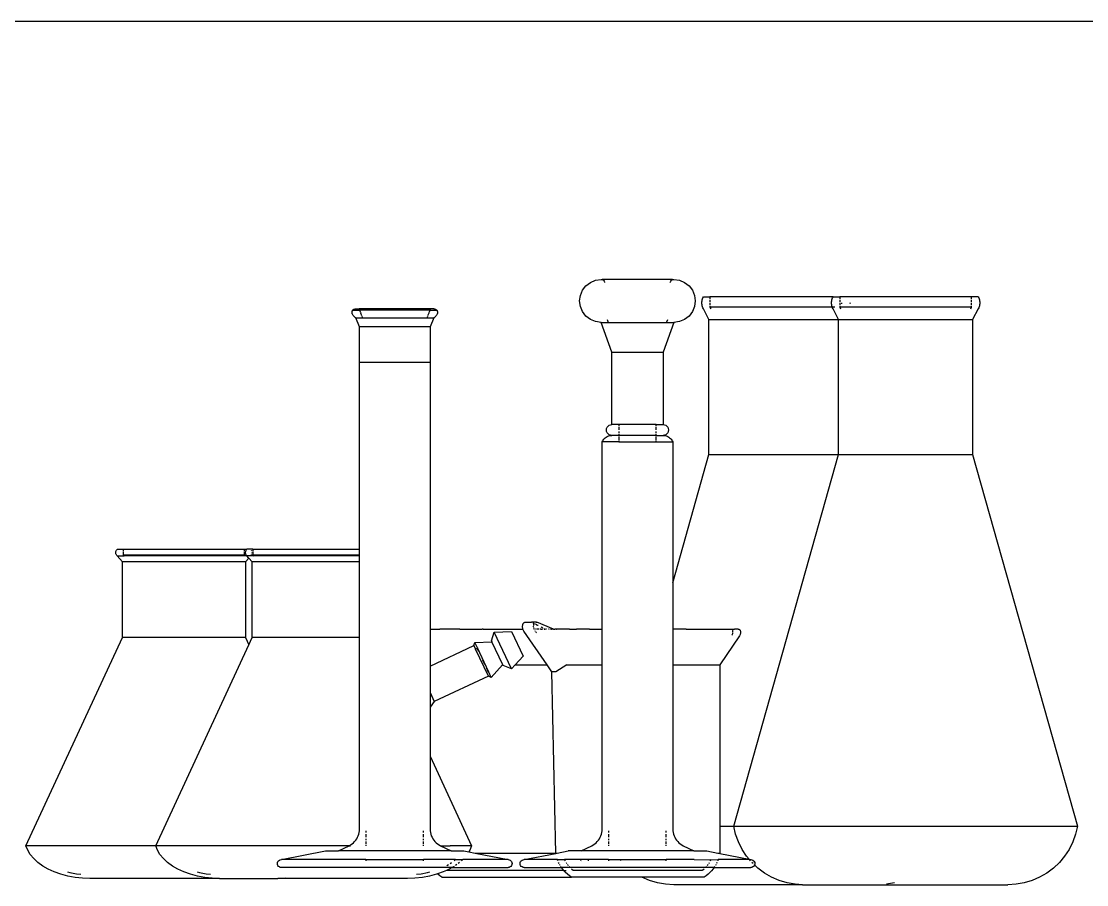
# Model space of a CAD drawing. Header units: metres. Extents: x 2.3 to 15.1, y 3 to 5.1.
# Drawn here: x 8.5012 to 8.8119, y 4.3364 to 4.5881 of the extents above; entities that cross this region are included whole.
import ezdxf

# ---------------------------------------------------------------- set-up
doc = ezdxf.new("R2010")
doc.units = ezdxf.units.M
doc.layers.add('Edges', color=7, linetype='Continuous')

# ---------------------------------------------------------------- blocks, each defined once
blk = doc.blocks.new('Chemistry Lab table fr')
at = {"layer": 'Edges'}
for p, q in [((-2.05472, 0.31983), (-1.44267, 0.31983)), ((-1.65302, 0.24143), (-1.65203, 0.24272)), ((-1.65203, 0.24272), (-1.65074, 0.24372)), ((-1.65074, 0.24372), (-1.64923, 0.24434)), ((-1.64923, 0.24434), (-1.64761, 0.24455)), ((-1.64761, 0.24455), (-1.64735, 0.24454)), ((-1.64735, 0.24454), (-1.64725, 0.24455)), ((-1.64735, 0.24454), (-1.64711, 0.24445)), ((-1.62674, 0.24455), (-1.64725, 0.24455)), ((-1.64711, 0.24445), (-1.64689, 0.24431)), ((-1.64689, 0.24431), (-1.64672, 0.24411)), ((-1.64672, 0.24411), (-1.64661, 0.24388)), ((-1.64661, 0.24388), (-1.64657, 0.24372)), ((-1.62742, 0.24372), (-1.62738, 0.24388)), ((-1.62738, 0.24388), (-1.62727, 0.24411)), ((-1.62727, 0.24411), (-1.6271, 0.24431)), ((-1.6271, 0.24431), (-1.62688, 0.24445)), ((-1.62688, 0.24445), (-1.62664, 0.24454)), ((-1.62674, 0.24455), (-1.62664, 0.24454)), ((-1.62664, 0.24454), (-1.62638, 0.24455)), ((-1.62638, 0.24455), (-1.62476, 0.24434)), ((-1.62476, 0.24434), (-1.62325, 0.24372)), ((-1.62325, 0.24372), (-1.62196, 0.24272)), ((-1.62196, 0.24272), (-1.62097, 0.24143)), ((-1.65386, 0.23831), (-1.65365, 0.23992)), ((-1.65365, 0.23992), (-1.65302, 0.24143)), ((-1.62097, 0.24143), (-1.62034, 0.23992)), ((-1.62034, 0.23992), (-1.62013, 0.23831)), ((-1.61802, 0.23896), (-1.61791, 0.23924)), ((-1.61791, 0.23924), (-1.61778, 0.23952)), ((-1.61778, 0.23952), (-1.61585, 0.23952)), ((-1.61585, 0.23952), (-1.61585, 0.23896)), ((-1.57995, 0.23952), (-1.61585, 0.23952)), ((-1.5802, 0.23896), (-1.58009, 0.23924)), ((-1.58009, 0.23924), (-1.57995, 0.23952)), ((-1.57995, 0.23952), (-1.57803, 0.23952)), ((-1.57803, 0.23952), (-1.57803, 0.23896)), ((-1.53956, 0.23952), (-1.57803, 0.23952)), ((-1.53956, 0.23896), (-1.53956, 0.23952)), ((-1.53763, 0.23952), (-1.53956, 0.23952)), ((-1.53763, 0.23952), (-1.5375, 0.23924)), ((-1.5375, 0.23924), (-1.53739, 0.23896)), ((-1.65365, 0.23669), (-1.65386, 0.23831)), ((-1.65302, 0.23518), (-1.65365, 0.23669)), ((-1.62034, 0.23669), (-1.62097, 0.23518)), ((-1.62013, 0.23831), (-1.62034, 0.23669)), ((-1.61821, 0.23775), (-1.6182, 0.23806)), ((-1.6182, 0.23745), (-1.61821, 0.23775)), ((-1.6182, 0.23806), (-1.61816, 0.23836)), ((-1.61816, 0.23715), (-1.6182, 0.23745)), ((-1.61816, 0.23836), (-1.6181, 0.23866)), ((-1.6181, 0.23685), (-1.61816, 0.23715)), ((-1.6181, 0.23866), (-1.61802, 0.23896)), ((-1.61802, 0.23655), (-1.6181, 0.23685)), ((-1.61791, 0.23627), (-1.61802, 0.23655)), ((-1.61778, 0.23599), (-1.61791, 0.23627)), ((-1.61585, 0.23866), (-1.61585, 0.23806)), ((-1.61585, 0.23775), (-1.61585, 0.23715)), ((-1.61585, 0.23685), (-1.61585, 0.23646)), ((-1.61585, 0.23646), (-1.6156, 0.23599)), ((-1.58017, 0.23646), (-1.61585, 0.23646)), ((-1.5804, 0.23775), (-1.58038, 0.23806)), ((-1.58038, 0.23745), (-1.5804, 0.23775)), ((-1.58038, 0.23806), (-1.58035, 0.23836)), ((-1.58035, 0.23715), (-1.58038, 0.23745)), ((-1.58035, 0.23836), (-1.58029, 0.23866)), ((-1.58029, 0.23685), (-1.58035, 0.23715)), ((-1.58029, 0.23866), (-1.5802, 0.23896)), ((-1.5802, 0.23655), (-1.58029, 0.23685)), ((-1.58017, 0.23646), (-1.5802, 0.23655)), ((-1.58009, 0.23627), (-1.58017, 0.23646)), ((-1.57944, 0.23646), (-1.58017, 0.23646)), ((-1.57996, 0.23599), (-1.58009, 0.23627)), ((-1.57803, 0.23866), (-1.57803, 0.23806)), ((-1.57803, 0.23775), (-1.57803, 0.23715)), ((-1.57803, 0.23685), (-1.57803, 0.23646)), ((-1.57803, 0.23646), (-1.57778, 0.23599)), ((-1.53956, 0.23646), (-1.57803, 0.23646)), ((-1.57738, 0.23745), (-1.57738, 0.23775)), ((-1.57501, 0.23775), (-1.57503, 0.23745)), ((-1.53981, 0.23599), (-1.53956, 0.23646)), ((-1.53956, 0.23806), (-1.53956, 0.23866)), ((-1.53956, 0.23715), (-1.53956, 0.23775)), ((-1.53956, 0.23646), (-1.53956, 0.23685)), ((-1.5375, 0.23627), (-1.53763, 0.23599)), ((-1.53739, 0.23655), (-1.5375, 0.23627)), ((-1.53739, 0.23896), (-1.53731, 0.23866)), ((-1.53731, 0.23685), (-1.53739, 0.23655)), ((-1.53731, 0.23866), (-1.53725, 0.23836)), ((-1.53725, 0.23715), (-1.53731, 0.23685)), ((-1.53725, 0.23836), (-1.53721, 0.23806)), ((-1.53721, 0.23745), (-1.53725, 0.23715)), ((-1.53721, 0.23806), (-1.5372, 0.23775)), ((-1.5372, 0.23775), (-1.53721, 0.23745)), ((-1.72023, 0.23505), (-1.72021, 0.23514)), ((-1.72023, 0.23495), (-1.72023, 0.23505)), ((-1.72022, 0.23485), (-1.72023, 0.23495)), ((-1.72021, 0.23475), (-1.72022, 0.23485)), ((-1.72021, 0.23514), (-1.7202, 0.23524)), ((-1.72019, 0.23466), (-1.72021, 0.23475)), ((-1.7202, 0.23524), (-1.72017, 0.23533)), ((-1.72017, 0.23456), (-1.72019, 0.23466)), ((-1.72017, 0.23533), (-1.72014, 0.23543)), ((-1.72013, 0.23447), (-1.72017, 0.23456)), ((-1.72014, 0.23543), (-1.7201, 0.23551)), ((-1.72002, 0.23425), (-1.72013, 0.23447)), ((-1.7201, 0.23551), (-1.72005, 0.2356)), ((-1.72005, 0.2356), (-1.71996, 0.23568)), ((-1.72005, 0.2356), (-1.71806, 0.2356)), ((-1.71989, 0.23403), (-1.72002, 0.23425)), ((-1.71996, 0.23568), (-1.71987, 0.23575)), ((-1.71973, 0.23384), (-1.71989, 0.23403)), ((-1.71987, 0.23575), (-1.71977, 0.23581)), ((-1.71977, 0.23581), (-1.71966, 0.23586)), ((-1.71955, 0.23366), (-1.71973, 0.23384)), ((-1.71966, 0.23586), (-1.71955, 0.2359)), ((-1.71955, 0.2359), (-1.71944, 0.23593)), ((-1.71935, 0.2335), (-1.71955, 0.23366)), ((-1.71944, 0.23593), (-1.71932, 0.23595)), ((-1.71913, 0.23337), (-1.71935, 0.2335)), ((-1.71932, 0.23595), (-1.7192, 0.23596)), ((-1.7192, 0.23596), (-1.71819, 0.23596)), ((-1.71805, 0.23079), (-1.71913, 0.23337)), ((-1.71913, 0.23337), (-1.71718, 0.23337)), ((-1.71819, 0.23596), (-1.71817, 0.2359)), ((-1.69734, 0.23596), (-1.71819, 0.23596)), ((-1.71816, 0.23586), (-1.71806, 0.2356)), ((-1.71806, 0.2356), (-1.7178, 0.23495)), ((-1.69748, 0.2356), (-1.71806, 0.2356)), ((-1.71776, 0.23485), (-1.71744, 0.23403)), ((-1.71737, 0.23384), (-1.71718, 0.23337)), ((-1.71718, 0.23337), (-1.69835, 0.23337)), ((-1.69835, 0.23337), (-1.69817, 0.23384)), ((-1.69835, 0.23337), (-1.69641, 0.23337)), ((-1.6981, 0.23403), (-1.69778, 0.23485)), ((-1.69774, 0.23495), (-1.69748, 0.2356)), ((-1.69641, 0.23337), (-1.69749, 0.23079)), ((-1.69748, 0.2356), (-1.69738, 0.23586)), ((-1.69748, 0.2356), (-1.69549, 0.2356)), ((-1.69736, 0.2359), (-1.69734, 0.23596)), ((-1.69633, 0.23596), (-1.69734, 0.23596)), ((-1.69619, 0.2335), (-1.69641, 0.23337)), ((-1.69633, 0.23596), (-1.69622, 0.23595)), ((-1.69622, 0.23595), (-1.6961, 0.23593)), ((-1.69599, 0.23366), (-1.69619, 0.2335)), ((-1.6961, 0.23593), (-1.69599, 0.2359)), ((-1.69599, 0.2359), (-1.69588, 0.23586)), ((-1.69581, 0.23384), (-1.69599, 0.23366)), ((-1.69588, 0.23586), (-1.69577, 0.23581)), ((-1.69565, 0.23403), (-1.69581, 0.23384)), ((-1.69577, 0.23581), (-1.69567, 0.23575)), ((-1.69567, 0.23575), (-1.69558, 0.23568)), ((-1.69552, 0.23425), (-1.69565, 0.23403)), ((-1.69558, 0.23568), (-1.69549, 0.2356)), ((-1.69541, 0.23447), (-1.69552, 0.23425)), ((-1.69549, 0.2356), (-1.69544, 0.23551)), ((-1.69544, 0.23551), (-1.6954, 0.23543)), ((-1.69537, 0.23456), (-1.69541, 0.23447)), ((-1.6954, 0.23543), (-1.69537, 0.23533)), ((-1.69537, 0.23533), (-1.69534, 0.23524)), ((-1.69534, 0.23466), (-1.69537, 0.23456)), ((-1.69534, 0.23524), (-1.69532, 0.23514)), ((-1.69532, 0.23475), (-1.69534, 0.23466)), ((-1.69532, 0.23514), (-1.69531, 0.23505)), ((-1.69531, 0.23485), (-1.69532, 0.23475)), ((-1.69531, 0.23505), (-1.69531, 0.23495)), ((-1.69531, 0.23495), (-1.69531, 0.23485)), ((-1.65203, 0.23389), (-1.65302, 0.23518)), ((-1.65074, 0.2329), (-1.65203, 0.23389)), ((-1.62196, 0.23389), (-1.62325, 0.2329)), ((-1.62097, 0.23518), (-1.62196, 0.23389)), ((-1.61614, 0.23286), (-1.61778, 0.23599)), ((-1.57833, 0.23286), (-1.57996, 0.23599)), ((-1.53763, 0.23599), (-1.53927, 0.23286)), ((-1.71805, 0.22037), (-1.71805, 0.23079)), ((-1.69749, 0.23079), (-1.71805, 0.23079)), ((-1.69749, 0.23079), (-1.69749, 0.22037)), ((-1.64923, 0.23227), (-1.65074, 0.2329)), ((-1.64761, 0.23206), (-1.64923, 0.23227)), ((-1.64445, 0.22341), (-1.64761, 0.23206)), ((-1.64761, 0.23206), (-1.6455, 0.23206)), ((-1.64581, 0.2329), (-1.6455, 0.23206)), ((-1.6455, 0.23206), (-1.62849, 0.23206)), ((-1.62638, 0.23206), (-1.62954, 0.22341)), ((-1.62849, 0.23206), (-1.62818, 0.2329)), ((-1.62849, 0.23206), (-1.62638, 0.23206)), ((-1.62476, 0.23227), (-1.62638, 0.23206)), ((-1.62325, 0.2329), (-1.62476, 0.23227)), ((-1.61614, 0.19356), (-1.61614, 0.23286)), ((-1.61614, 0.23286), (-1.57833, 0.23286)), ((-1.57833, 0.19356), (-1.57833, 0.23286)), ((-1.57833, 0.23286), (-1.53927, 0.23286)), ((-1.53927, 0.23286), (-1.53927, 0.19356)), ((-1.64445, 0.20227), (-1.64445, 0.22341)), ((-1.64445, 0.22341), (-1.62954, 0.22341)), ((-1.62954, 0.22341), (-1.62954, 0.20227)), ((-1.71805, 0.16591), (-1.71805, 0.22037)), ((-1.69749, 0.22037), (-1.71805, 0.22037)), ((-1.69749, 0.22037), (-1.69749, 0.14264)), ((-1.64558, 0.2018), (-1.64525, 0.20206)), ((-1.64525, 0.20206), (-1.64486, 0.20222)), ((-1.64486, 0.20222), (-1.64445, 0.20227)), ((-1.64247, 0.20227), (-1.64445, 0.20227)), ((-1.64247, 0.20227), (-1.64247, 0.2018)), ((-1.63152, 0.20227), (-1.64247, 0.20227)), ((-1.63152, 0.2018), (-1.63152, 0.20227)), ((-1.63152, 0.20227), (-1.62954, 0.20227)), ((-1.62954, 0.20227), (-1.62913, 0.20222)), ((-1.62913, 0.20222), (-1.62874, 0.20206)), ((-1.62874, 0.20206), (-1.62841, 0.2018)), ((-1.64604, 0.20068), (-1.64599, 0.20109)), ((-1.64599, 0.20026), (-1.64604, 0.20068)), ((-1.64599, 0.20109), (-1.64583, 0.20147)), ((-1.64583, 0.19988), (-1.64599, 0.20026)), ((-1.64588, 0.19873), (-1.64561, 0.19885)), ((-1.64583, 0.20147), (-1.64558, 0.2018)), ((-1.64558, 0.19955), (-1.64583, 0.19988)), ((-1.64561, 0.19885), (-1.64533, 0.19895)), ((-1.64525, 0.1993), (-1.64558, 0.19955)), ((-1.64533, 0.19895), (-1.64504, 0.19902)), ((-1.64486, 0.19914), (-1.64525, 0.1993)), ((-1.64504, 0.19902), (-1.64475, 0.19907)), ((-1.64445, 0.19908), (-1.64486, 0.19914)), ((-1.64475, 0.19907), (-1.64445, 0.19908)), ((-1.64247, 0.19908), (-1.64445, 0.19908)), ((-1.64247, 0.20147), (-1.64247, 0.20068)), ((-1.64247, 0.20026), (-1.64247, 0.19988)), ((-1.64247, 0.19955), (-1.64247, 0.19908)), ((-1.64247, 0.19908), (-1.64247, 0.19873)), ((-1.63152, 0.19908), (-1.64247, 0.19908)), ((-1.63152, 0.20068), (-1.63152, 0.20147)), ((-1.63152, 0.19988), (-1.63152, 0.20026)), ((-1.63152, 0.19908), (-1.63152, 0.19955)), ((-1.63152, 0.19873), (-1.63152, 0.19908)), ((-1.63152, 0.19908), (-1.62954, 0.19908)), ((-1.62913, 0.19914), (-1.62954, 0.19908)), ((-1.62954, 0.19908), (-1.62924, 0.19907)), ((-1.62924, 0.19907), (-1.62895, 0.19902)), ((-1.62874, 0.1993), (-1.62913, 0.19914)), ((-1.62895, 0.19902), (-1.62866, 0.19895)), ((-1.62841, 0.19955), (-1.62874, 0.1993)), ((-1.62866, 0.19895), (-1.62838, 0.19885)), ((-1.62841, 0.2018), (-1.62816, 0.20147)), ((-1.62816, 0.19988), (-1.62841, 0.19955)), ((-1.62838, 0.19885), (-1.62811, 0.19873)), ((-1.62816, 0.20147), (-1.628, 0.20109)), ((-1.628, 0.20026), (-1.62816, 0.19988)), ((-1.628, 0.20109), (-1.62795, 0.20068)), ((-1.62795, 0.20068), (-1.628, 0.20026)), ((-1.64728, 0.19723), (-1.64715, 0.1975)), ((-1.64728, 0.14263), (-1.64728, 0.19723)), ((-1.64247, 0.19723), (-1.64728, 0.19723)), ((-1.64715, 0.1975), (-1.64699, 0.19775)), ((-1.64699, 0.19775), (-1.64681, 0.19799)), ((-1.64681, 0.19799), (-1.6466, 0.1982)), ((-1.6466, 0.1982), (-1.64638, 0.1984)), ((-1.64638, 0.1984), (-1.64614, 0.19858)), ((-1.64614, 0.19858), (-1.64588, 0.19873)), ((-1.64247, 0.19858), (-1.64247, 0.19775)), ((-1.64247, 0.1975), (-1.64247, 0.19723)), ((-1.64247, 0.19723), (-1.63152, 0.19723)), ((-1.63152, 0.19775), (-1.63152, 0.19858)), ((-1.63152, 0.19723), (-1.63152, 0.1975)), ((-1.63152, 0.19723), (-1.62671, 0.19723)), ((-1.62811, 0.19873), (-1.62785, 0.19858)), ((-1.62785, 0.19858), (-1.62761, 0.1984)), ((-1.62761, 0.1984), (-1.62739, 0.1982)), ((-1.62739, 0.1982), (-1.62718, 0.19799)), ((-1.62718, 0.19799), (-1.627, 0.19775)), ((-1.627, 0.19775), (-1.62685, 0.1975)), ((-1.62685, 0.1975), (-1.62671, 0.19723)), ((-1.62671, 0.19723), (-1.62671, 0.1561)), ((-1.62671, 0.1561), (-1.61614, 0.19356)), ((-1.61614, 0.19356), (-1.57833, 0.19356)), ((-1.60893, 0.08512), (-1.57833, 0.19356)), ((-1.57833, 0.19356), (-1.53927, 0.19356)), ((-1.53927, 0.19356), (-1.50867, 0.08512)), ((-1.7891, 0.16492), (-1.78909, 0.16509)), ((-1.78909, 0.16475), (-1.7891, 0.16492)), ((-1.78909, 0.16509), (-1.78906, 0.16526)), ((-1.78906, 0.16458), (-1.78909, 0.16475)), ((-1.78906, 0.16526), (-1.789, 0.16543)), ((-1.789, 0.16543), (-1.78893, 0.16559)), ((-1.78893, 0.16559), (-1.78883, 0.16575)), ((-1.78883, 0.16575), (-1.78871, 0.16591)), ((-1.78871, 0.16591), (-1.78693, 0.16591)), ((-1.78693, 0.16591), (-1.78693, 0.16526)), ((-1.78693, 0.16591), (-1.7516, 0.16591)), ((-1.78693, 0.16509), (-1.78693, 0.16441)), ((-1.7516, 0.16526), (-1.7516, 0.16591)), ((-1.7516, 0.16591), (-1.75089, 0.16591)), ((-1.7516, 0.16441), (-1.7516, 0.16509)), ((-1.75129, 0.16492), (-1.75128, 0.16509)), ((-1.75128, 0.16475), (-1.75129, 0.16492)), ((-1.75128, 0.16509), (-1.75124, 0.16526)), ((-1.75124, 0.16458), (-1.75128, 0.16475)), ((-1.75124, 0.16526), (-1.75119, 0.16543)), ((-1.75119, 0.16543), (-1.75111, 0.16559)), ((-1.75111, 0.16559), (-1.75101, 0.16575)), ((-1.75101, 0.16575), (-1.75089, 0.16591)), ((-1.74912, 0.16591), (-1.75089, 0.16591)), ((-1.74961, 0.16559), (-1.74953, 0.16543)), ((-1.74944, 0.16509), (-1.74943, 0.16492)), ((-1.74912, 0.16591), (-1.74912, 0.16526)), ((-1.74912, 0.16591), (-1.71805, 0.16591)), ((-1.74912, 0.16509), (-1.74912, 0.16441)), ((-1.71805, 0.1642), (-1.71805, 0.16591)), ((-1.789, 0.16441), (-1.78906, 0.16458)), ((-1.78893, 0.16424), (-1.789, 0.16441)), ((-1.78883, 0.16408), (-1.78893, 0.16424)), ((-1.78871, 0.16393), (-1.78883, 0.16408)), ((-1.7872, 0.16218), (-1.78871, 0.16393)), ((-1.78871, 0.16393), (-1.78671, 0.16393)), ((-1.7872, 0.14017), (-1.7872, 0.16218)), ((-1.75133, 0.16218), (-1.7872, 0.16218)), ((-1.78693, 0.16424), (-1.78693, 0.1642)), ((-1.78693, 0.1642), (-1.78671, 0.16393)), ((-1.7516, 0.1642), (-1.78693, 0.1642)), ((-1.75183, 0.16393), (-1.78671, 0.16393)), ((-1.75183, 0.16393), (-1.7516, 0.1642)), ((-1.75089, 0.16393), (-1.75183, 0.16393)), ((-1.7516, 0.1642), (-1.7516, 0.16424)), ((-1.75036, 0.16331), (-1.75133, 0.16218)), ((-1.75133, 0.16218), (-1.75133, 0.14017)), ((-1.75119, 0.16441), (-1.75124, 0.16458)), ((-1.75111, 0.16424), (-1.75119, 0.16441)), ((-1.75101, 0.16408), (-1.75111, 0.16424)), ((-1.75089, 0.16393), (-1.75101, 0.16408)), ((-1.75036, 0.16331), (-1.75089, 0.16393)), ((-1.74983, 0.16393), (-1.75089, 0.16393)), ((-1.74939, 0.16218), (-1.75036, 0.16331)), ((-1.74971, 0.16408), (-1.74983, 0.16393)), ((-1.74889, 0.16393), (-1.74983, 0.16393)), ((-1.74961, 0.16424), (-1.74971, 0.16408)), ((-1.74948, 0.16458), (-1.74953, 0.16441)), ((-1.74939, 0.14017), (-1.74939, 0.16218)), ((-1.71805, 0.16218), (-1.74939, 0.16218)), ((-1.74912, 0.16424), (-1.74912, 0.1642)), ((-1.74912, 0.1642), (-1.74889, 0.16393)), ((-1.71805, 0.1642), (-1.74912, 0.1642)), ((-1.71805, 0.16393), (-1.74889, 0.16393)), ((-1.71805, 0.16393), (-1.71805, 0.1642)), ((-1.71805, 0.16218), (-1.71805, 0.16393)), ((-1.71805, 0.14017), (-1.71805, 0.16218)), ((-1.62671, 0.1561), (-1.62671, 0.14264)), ((-1.67051, 0.14333), (-1.6705, 0.14357)), ((-1.6705, 0.14309), (-1.67051, 0.14333)), ((-1.6705, 0.14357), (-1.67046, 0.1438)), ((-1.67046, 0.14286), (-1.6705, 0.14309)), ((-1.67046, 0.1438), (-1.6704, 0.14403)), ((-1.6704, 0.14403), (-1.67037, 0.14412)), ((-1.67037, 0.14412), (-1.67033, 0.1442)), ((-1.67033, 0.1442), (-1.67028, 0.14428)), ((-1.67028, 0.14428), (-1.67023, 0.14435)), ((-1.67023, 0.14435), (-1.67017, 0.14442)), ((-1.67017, 0.14442), (-1.6701, 0.14448)), ((-1.6701, 0.14448), (-1.67002, 0.14453)), ((-1.67002, 0.14453), (-1.66994, 0.14457)), ((-1.66994, 0.14457), (-1.66986, 0.14461)), ((-1.66986, 0.14461), (-1.66977, 0.14464)), ((-1.66977, 0.14464), (-1.66968, 0.14466)), ((-1.66968, 0.14466), (-1.66959, 0.14467)), ((-1.66959, 0.14467), (-1.66804, 0.14467)), ((-1.66804, 0.14467), (-1.66793, 0.14468)), ((-1.66668, 0.14467), (-1.66793, 0.14468)), ((-1.66742, 0.14441), (-1.66738, 0.14435)), ((-1.66738, 0.14435), (-1.66733, 0.14426)), ((-1.66736, 0.14351), (-1.66737, 0.14333)), ((-1.66737, 0.14333), (-1.66737, 0.14328)), ((-1.66731, 0.14378), (-1.66735, 0.14362)), ((-1.66735, 0.14308), (-1.66731, 0.14286)), ((-1.66733, 0.14426), (-1.66729, 0.14415)), ((-1.66728, 0.14393), (-1.6673, 0.14386)), ((-1.66729, 0.14415), (-1.66728, 0.14404)), ((-1.66728, 0.14404), (-1.66728, 0.14393)), ((-1.66707, 0.14429), (-1.6668, 0.14415)), ((-1.66657, 0.14468), (-1.66668, 0.14467)), ((-1.6666, 0.14404), (-1.66616, 0.14381)), ((-1.66657, 0.14468), (-1.66646, 0.14466)), ((-1.66646, 0.14466), (-1.66636, 0.14463)), ((-1.66151, 0.14263), (-1.66636, 0.14463)), ((-1.66608, 0.14376), (-1.66599, 0.14371)), ((-1.6651, 0.14323), (-1.66462, 0.14298)), ((-1.81531, 0.07944), (-1.7872, 0.14017)), ((-1.75133, 0.14017), (-1.7872, 0.14017)), ((-1.75133, 0.14017), (-1.75036, 0.13807)), ((-1.75036, 0.13807), (-1.74939, 0.14017)), ((-1.71805, 0.14017), (-1.74939, 0.14017)), ((-1.71805, 0.08434), (-1.71805, 0.14017)), ((-1.69749, 0.14264), (-1.69749, 0.13181)), ((-1.69749, 0.14264), (-1.69466, 0.14263)), ((-1.69466, 0.14263), (-1.69461, 0.14264)), ((-1.68882, 0.14263), (-1.69461, 0.14264)), ((-1.68882, 0.14263), (-1.68878, 0.14264)), ((-1.68878, 0.14264), (-1.6823, 0.14263)), ((-1.682, 0.14264), (-1.6823, 0.14263)), ((-1.682, 0.14264), (-1.67041, 0.14264)), ((-1.67955, 0.13921), (-1.67876, 0.14169)), ((-1.67876, 0.14169), (-1.67377, 0.14193)), ((-1.67372, 0.13099), (-1.67876, 0.14169)), ((-1.67377, 0.14193), (-1.67036, 0.13468)), ((-1.67041, 0.14264), (-1.67046, 0.14286)), ((-1.67032, 0.1424), (-1.67041, 0.14264)), ((-1.67022, 0.14219), (-1.67032, 0.1424)), ((-1.67009, 0.14198), (-1.67022, 0.14219)), ((-1.66335, 0.13217), (-1.67009, 0.14198)), ((-1.66729, 0.14281), (-1.66723, 0.14262)), ((-1.66693, 0.14214), (-1.66687, 0.14208)), ((-1.66671, 0.14264), (-1.66692, 0.14264)), ((-1.66673, 0.14191), (-1.66659, 0.14171)), ((-1.66655, 0.14165), (-1.66646, 0.14152)), ((-1.66571, 0.14264), (-1.6664, 0.14264)), ((-1.6652, 0.14264), (-1.66535, 0.14264)), ((-1.6652, 0.14264), (-1.66471, 0.14263)), ((-1.66428, 0.1428), (-1.66407, 0.14264)), ((-1.66423, 0.14263), (-1.66415, 0.14264)), ((-1.66407, 0.14264), (-1.66415, 0.14264)), ((-1.66407, 0.14264), (-1.664, 0.14263)), ((-1.664, 0.14263), (-1.66392, 0.1426)), ((-1.66379, 0.14264), (-1.66392, 0.1426)), ((-1.66392, 0.1426), (-1.66386, 0.14257)), ((-1.66351, 0.14264), (-1.66358, 0.14264)), ((-1.66271, 0.14264), (-1.66293, 0.14264)), ((-1.66251, 0.14264), (-1.66258, 0.14264)), ((-1.66228, 0.14264), (-1.66235, 0.14264)), ((-1.66228, 0.14264), (-1.66204, 0.14263)), ((-1.66151, 0.14263), (-1.66204, 0.14263)), ((-1.66151, 0.14263), (-1.6614, 0.14263)), ((-1.6614, 0.14263), (-1.66134, 0.14264)), ((-1.66134, 0.14264), (-1.66126, 0.14264)), ((-1.66126, 0.14264), (-1.6612, 0.14263)), ((-1.6612, 0.14263), (-1.66113, 0.1426)), ((-1.66099, 0.14264), (-1.66113, 0.1426)), ((-1.66066, 0.14264), (-1.66099, 0.14264)), ((-1.66066, 0.14264), (-1.66062, 0.14263)), ((-1.65685, 0.14263), (-1.66062, 0.14263)), ((-1.65685, 0.14263), (-1.65679, 0.14264)), ((-1.65679, 0.14264), (-1.65483, 0.14264)), ((-1.65483, 0.14264), (-1.65477, 0.14263)), ((-1.65101, 0.14263), (-1.65477, 0.14263)), ((-1.65101, 0.14263), (-1.65097, 0.14264)), ((-1.65097, 0.14264), (-1.65036, 0.14264)), ((-1.65036, 0.14264), (-1.65029, 0.14263)), ((-1.65029, 0.14263), (-1.64935, 0.14263)), ((-1.64935, 0.14263), (-1.64755, 0.14264)), ((-1.64755, 0.14264), (-1.64747, 0.14263)), ((-1.64747, 0.14263), (-1.64728, 0.14263)), ((-1.64728, 0.13217), (-1.64728, 0.14263)), ((-1.62284, 0.14264), (-1.62671, 0.14264)), ((-1.62671, 0.14264), (-1.62671, 0.13217)), ((-1.6228, 0.14263), (-1.62284, 0.14264)), ((-1.6228, 0.14263), (-1.61702, 0.14264)), ((-1.61702, 0.14264), (-1.61696, 0.14263)), ((-1.61696, 0.14263), (-1.61255, 0.14264)), ((-1.60726, 0.1407), (-1.61299, 0.13217)), ((-1.61255, 0.14264), (-1.61248, 0.14263)), ((-1.61248, 0.14263), (-1.61153, 0.14263)), ((-1.61153, 0.14263), (-1.60974, 0.14264)), ((-1.61153, 0.14263), (-1.609, 0.14257)), ((-1.60974, 0.14264), (-1.60966, 0.14263)), ((-1.60966, 0.14263), (-1.609, 0.14257)), ((-1.60946, 0.14084), (-1.60936, 0.14098)), ((-1.60936, 0.14098), (-1.60928, 0.14114)), ((-1.60928, 0.14114), (-1.60922, 0.14131)), ((-1.60924, 0.14218), (-1.60923, 0.14226)), ((-1.60923, 0.1421), (-1.60924, 0.14218)), ((-1.60923, 0.14226), (-1.6092, 0.14233)), ((-1.60922, 0.14202), (-1.60923, 0.1421)), ((-1.60918, 0.14185), (-1.60922, 0.14202)), ((-1.60922, 0.14131), (-1.60918, 0.14149)), ((-1.6092, 0.14233), (-1.60917, 0.1424)), ((-1.60918, 0.14149), (-1.60917, 0.14167)), ((-1.60917, 0.1424), (-1.60912, 0.14247)), ((-1.60912, 0.14247), (-1.60907, 0.14252)), ((-1.60907, 0.14252), (-1.609, 0.14257)), ((-1.609, 0.14257), (-1.60893, 0.1426)), ((-1.60893, 0.1426), (-1.60886, 0.14263)), ((-1.60886, 0.14263), (-1.60878, 0.14264)), ((-1.60878, 0.14264), (-1.6087, 0.14263)), ((-1.60761, 0.14263), (-1.6087, 0.14263)), ((-1.60761, 0.14263), (-1.60755, 0.14263)), ((-1.60755, 0.14263), (-1.60748, 0.14261)), ((-1.60748, 0.14261), (-1.60742, 0.14259)), ((-1.60742, 0.14259), (-1.60736, 0.14256)), ((-1.60736, 0.14256), (-1.6073, 0.14253)), ((-1.6073, 0.14253), (-1.60725, 0.14249)), ((-1.60717, 0.14084), (-1.60726, 0.1407)), ((-1.60725, 0.14249), (-1.6072, 0.14245)), ((-1.6072, 0.14245), (-1.60716, 0.1424)), ((-1.60709, 0.141), (-1.60717, 0.14084)), ((-1.60716, 0.1424), (-1.60712, 0.14235)), ((-1.60712, 0.14235), (-1.60709, 0.14229)), ((-1.60709, 0.14229), (-1.60706, 0.14223)), ((-1.60704, 0.14116), (-1.60709, 0.141)), ((-1.60706, 0.14223), (-1.60704, 0.14217)), ((-1.60704, 0.14217), (-1.60699, 0.14201)), ((-1.60699, 0.14133), (-1.60704, 0.14116)), ((-1.60699, 0.14201), (-1.60697, 0.14184)), ((-1.60697, 0.14149), (-1.60699, 0.14133)), ((-1.60697, 0.14184), (-1.60696, 0.14167)), ((-1.60696, 0.14167), (-1.60697, 0.14149)), ((-1.77749, 0.07944), (-1.75036, 0.13807)), ((-1.69749, 0.13181), (-1.68467, 0.13784)), ((-1.68467, 0.13784), (-1.6844, 0.13869)), ((-1.68467, 0.13784), (-1.68418, 0.13678)), ((-1.6844, 0.13869), (-1.67942, 0.13893)), ((-1.68368, 0.13714), (-1.6844, 0.13869)), ((-1.68372, 0.137), (-1.68418, 0.13678)), ((-1.68046, 0.12888), (-1.68418, 0.13678)), ((-1.68368, 0.13714), (-1.68372, 0.137)), ((-1.68328, 0.13606), (-1.68372, 0.137)), ((-1.68036, 0.1301), (-1.68368, 0.13714)), ((-1.67955, 0.13921), (-1.67942, 0.13893)), ((-1.67627, 0.13224), (-1.67942, 0.13893)), ((-1.67036, 0.13468), (-1.67265, 0.13217)), ((-1.69749, 0.13181), (-1.69749, 0.12411)), ((-1.6815, 0.13229), (-1.68211, 0.13358)), ((-1.6805, 0.13015), (-1.68094, 0.13109)), ((-1.67633, 0.13217), (-1.67963, 0.12855)), ((-1.67627, 0.13224), (-1.67633, 0.13217)), ((-1.67624, 0.13217), (-1.67633, 0.13217)), ((-1.67627, 0.13224), (-1.67624, 0.13217)), ((-1.67614, 0.13196), (-1.67624, 0.13217)), ((-1.67372, 0.13099), (-1.67614, 0.13196)), ((-1.67265, 0.13217), (-1.67372, 0.13099)), ((-1.67265, 0.13217), (-1.66335, 0.13217)), ((-1.66194, 0.13013), (-1.66335, 0.13217)), ((-1.65761, 0.13217), (-1.66079, 0.13013)), ((-1.65761, 0.13217), (-1.64728, 0.13217)), ((-1.64728, 0.08434), (-1.64728, 0.13217)), ((-1.62671, 0.13217), (-1.62671, 0.08434)), ((-1.62671, 0.13217), (-1.61299, 0.13217)), ((-1.61299, 0.13217), (-1.61299, 0.08512)), ((-1.68046, 0.12888), (-1.69624, 0.12146)), ((-1.68062, 0.1301), (-1.6805, 0.13015)), ((-1.6805, 0.13015), (-1.68036, 0.1301)), ((-1.67963, 0.12855), (-1.68046, 0.12888)), ((-1.67963, 0.12855), (-1.68036, 0.1301)), ((-1.66081, 0.07729), (-1.66194, 0.13013)), ((-1.66079, 0.13013), (-1.66194, 0.13013)), ((-1.69749, 0.12411), (-1.69749, 0.11989)), ((-1.69749, 0.12411), (-1.69624, 0.12146)), ((-1.69624, 0.12146), (-1.69749, 0.11989)), ((-1.69749, 0.11989), (-1.69749, 0.10553)), ((-1.69749, 0.10553), (-1.68541, 0.07944)), ((-1.69749, 0.10553), (-1.69749, 0.08434)), ((-1.71807, 0.08384), (-1.71805, 0.08434)), ((-1.69749, 0.08434), (-1.69746, 0.08384)), ((-1.6473, 0.08384), (-1.64728, 0.08434)), ((-1.62671, 0.08434), (-1.62669, 0.08384)), ((-1.61299, 0.08512), (-1.61299, 0.07729)), ((-1.61299, 0.08512), (-1.60893, 0.08512)), ((-1.60837, 0.08279), (-1.60893, 0.08512)), ((-1.60893, 0.08512), (-1.50867, 0.08512)), ((-1.50867, 0.08512), (-1.50922, 0.08279)), ((-1.71949, 0.08065), (-1.71917, 0.08104)), ((-1.71917, 0.08104), (-1.71888, 0.08145)), ((-1.71888, 0.08145), (-1.71863, 0.0819)), ((-1.71863, 0.0819), (-1.71842, 0.08236)), ((-1.71842, 0.08236), (-1.71826, 0.08284)), ((-1.71826, 0.08284), (-1.71814, 0.08334)), ((-1.71814, 0.08334), (-1.71807, 0.08384)), ((-1.71618, 0.08384), (-1.71618, 0.08334)), ((-1.71618, 0.08284), (-1.71618, 0.0819)), ((-1.71618, 0.08145), (-1.71618, 0.08104)), ((-1.69936, 0.08334), (-1.69936, 0.08384)), ((-1.69936, 0.0819), (-1.69936, 0.08284)), ((-1.69936, 0.08104), (-1.69936, 0.08145)), ((-1.69746, 0.08384), (-1.69739, 0.08334)), ((-1.69739, 0.08334), (-1.69728, 0.08284)), ((-1.69728, 0.08284), (-1.69711, 0.08236)), ((-1.69711, 0.08236), (-1.69691, 0.0819)), ((-1.69691, 0.0819), (-1.69666, 0.08145)), ((-1.69666, 0.08145), (-1.69637, 0.08104)), ((-1.69637, 0.08104), (-1.69605, 0.08065)), ((-1.64872, 0.08065), (-1.64839, 0.08104)), ((-1.64839, 0.08104), (-1.6481, 0.08145)), ((-1.6481, 0.08145), (-1.64786, 0.0819)), ((-1.64786, 0.0819), (-1.64765, 0.08236)), ((-1.64765, 0.08236), (-1.64749, 0.08284)), ((-1.64749, 0.08284), (-1.64737, 0.08334)), ((-1.64737, 0.08334), (-1.6473, 0.08384)), ((-1.6454, 0.08384), (-1.6454, 0.08334)), ((-1.6454, 0.08284), (-1.6454, 0.0819)), ((-1.6454, 0.08145), (-1.6454, 0.08104)), ((-1.62859, 0.08334), (-1.62859, 0.08384)), ((-1.62859, 0.0819), (-1.62859, 0.08284)), ((-1.62859, 0.08104), (-1.62859, 0.08145)), ((-1.62669, 0.08384), (-1.62662, 0.08334)), ((-1.62662, 0.08334), (-1.6265, 0.08284)), ((-1.6265, 0.08284), (-1.62634, 0.08236)), ((-1.62634, 0.08236), (-1.62613, 0.0819)), ((-1.62613, 0.0819), (-1.62589, 0.08145)), ((-1.62589, 0.08145), (-1.6256, 0.08104)), ((-1.6256, 0.08104), (-1.62527, 0.08065)), ((-1.60755, 0.08054), (-1.60837, 0.08279)), ((-1.50922, 0.08279), (-1.51004, 0.08054)), ((-1.8148, 0.07814), (-1.81531, 0.07944)), ((-1.77749, 0.07944), (-1.81531, 0.07944)), ((-1.81404, 0.07688), (-1.8148, 0.07814)), ((-1.77698, 0.07814), (-1.77749, 0.07944)), ((-1.72111, 0.07944), (-1.77749, 0.07944)), ((-1.77623, 0.07688), (-1.77698, 0.07814)), ((-1.74084, 0.07541), (-1.72794, 0.07793)), ((-1.72794, 0.07793), (-1.72417, 0.07793)), ((-1.72417, 0.07793), (-1.72111, 0.07944)), ((-1.69137, 0.07793), (-1.72417, 0.07793)), ((-1.72111, 0.07944), (-1.72066, 0.07968)), ((-1.72111, 0.07944), (-1.72064, 0.07944)), ((-1.72066, 0.07968), (-1.72024, 0.07997)), ((-1.72024, 0.07997), (-1.71985, 0.08029)), ((-1.71985, 0.08029), (-1.71949, 0.08065)), ((-1.71618, 0.08065), (-1.71618, 0.07997)), ((-1.71618, 0.07968), (-1.71618, 0.07944)), ((-1.69936, 0.07997), (-1.69936, 0.08065)), ((-1.69936, 0.07944), (-1.69936, 0.07968)), ((-1.69605, 0.08065), (-1.69569, 0.08029)), ((-1.69569, 0.08029), (-1.69529, 0.07997)), ((-1.69529, 0.07997), (-1.69487, 0.07968)), ((-1.69487, 0.07968), (-1.69443, 0.07944)), ((-1.69443, 0.07944), (-1.69137, 0.07793)), ((-1.69443, 0.07944), (-1.69158, 0.07944)), ((-1.68541, 0.07944), (-1.69158, 0.07944)), ((-1.69137, 0.07793), (-1.6876, 0.07793)), ((-1.6876, 0.07793), (-1.68621, 0.07766)), ((-1.68592, 0.07814), (-1.68621, 0.07766)), ((-1.68541, 0.07944), (-1.68592, 0.07814)), ((-1.66044, 0.07729), (-1.65717, 0.07793)), ((-1.65339, 0.07793), (-1.65717, 0.07793)), ((-1.65339, 0.07793), (-1.65034, 0.07944)), ((-1.6206, 0.07793), (-1.65339, 0.07793)), ((-1.65034, 0.07944), (-1.64989, 0.07968)), ((-1.64989, 0.07968), (-1.64947, 0.07997)), ((-1.64947, 0.07997), (-1.64908, 0.08029)), ((-1.64908, 0.08029), (-1.64872, 0.08065)), ((-1.6454, 0.08065), (-1.6454, 0.07997)), ((-1.6454, 0.07968), (-1.6454, 0.07944)), ((-1.62859, 0.07997), (-1.62859, 0.08065)), ((-1.62859, 0.07944), (-1.62859, 0.07968)), ((-1.62527, 0.08065), (-1.62491, 0.08029)), ((-1.62491, 0.08029), (-1.62452, 0.07997)), ((-1.62452, 0.07997), (-1.6241, 0.07968)), ((-1.6241, 0.07968), (-1.62366, 0.07944)), ((-1.62366, 0.07944), (-1.6206, 0.07793)), ((-1.6206, 0.07793), (-1.61682, 0.07793)), ((-1.61682, 0.07793), (-1.61355, 0.07729)), ((-1.60647, 0.07839), (-1.60755, 0.08054)), ((-1.60516, 0.07639), (-1.60647, 0.07839)), ((-1.51112, 0.07839), (-1.51244, 0.07639)), ((-1.51004, 0.08054), (-1.51112, 0.07839)), ((-1.81305, 0.07568), (-1.81404, 0.07688)), ((-1.81184, 0.07455), (-1.81305, 0.07568)), ((-1.77524, 0.07568), (-1.77623, 0.07688)), ((-1.77403, 0.07455), (-1.77524, 0.07568)), ((-1.74195, 0.07455), (-1.74184, 0.07483)), ((-1.74184, 0.07483), (-1.74165, 0.07507)), ((-1.74165, 0.07507), (-1.74141, 0.07526)), ((-1.74141, 0.07526), (-1.74114, 0.07537)), ((-1.74114, 0.07537), (-1.74084, 0.07541)), ((-1.71618, 0.07541), (-1.74084, 0.07541)), ((-1.71618, 0.07541), (-1.71618, 0.07507)), ((-1.71618, 0.07541), (-1.69936, 0.07541)), ((-1.69936, 0.07507), (-1.69936, 0.07541)), ((-1.69008, 0.07541), (-1.69936, 0.07541)), ((-1.69048, 0.07507), (-1.6903, 0.0752)), ((-1.6903, 0.0752), (-1.69008, 0.07541)), ((-1.69008, 0.07541), (-1.68795, 0.07541)), ((-1.68795, 0.07541), (-1.68832, 0.07507)), ((-1.6747, 0.07541), (-1.68795, 0.07541)), ((-1.68621, 0.07766), (-1.68432, 0.07729)), ((-1.68432, 0.07729), (-1.6747, 0.07541)), ((-1.68432, 0.07729), (-1.66081, 0.07729)), ((-1.6747, 0.07541), (-1.6744, 0.07537)), ((-1.6744, 0.07537), (-1.67412, 0.07526)), ((-1.67412, 0.07526), (-1.67388, 0.07507)), ((-1.67388, 0.07507), (-1.6737, 0.07483)), ((-1.6737, 0.07483), (-1.67359, 0.07455)), ((-1.67118, 0.07455), (-1.67106, 0.07483)), ((-1.67106, 0.07483), (-1.67088, 0.07507)), ((-1.67088, 0.07507), (-1.67064, 0.07526)), ((-1.67064, 0.07526), (-1.67036, 0.07537)), ((-1.67036, 0.07537), (-1.67006, 0.07541)), ((-1.67006, 0.07541), (-1.6608, 0.07722)), ((-1.66034, 0.07541), (-1.67006, 0.07541)), ((-1.6608, 0.07722), (-1.66081, 0.07729)), ((-1.66081, 0.07729), (-1.66044, 0.07729)), ((-1.6608, 0.07722), (-1.66044, 0.07729)), ((-1.66028, 0.07522), (-1.66034, 0.07541)), ((-1.66034, 0.07541), (-1.65826, 0.07541)), ((-1.66022, 0.07507), (-1.66028, 0.07522)), ((-1.65826, 0.07541), (-1.65824, 0.07537)), ((-1.6454, 0.07541), (-1.65826, 0.07541)), ((-1.65824, 0.07537), (-1.65809, 0.07507)), ((-1.65353, 0.07507), (-1.65346, 0.07522)), ((-1.65135, 0.07522), (-1.65141, 0.07507)), ((-1.6454, 0.07541), (-1.6454, 0.07507)), ((-1.6454, 0.07541), (-1.62859, 0.07541)), ((-1.64186, 0.07507), (-1.64198, 0.07522)), ((-1.62859, 0.07507), (-1.62859, 0.07541)), ((-1.62046, 0.07541), (-1.62859, 0.07541)), ((-1.62046, 0.07541), (-1.61557, 0.07537)), ((-1.61572, 0.07507), (-1.61557, 0.07537)), ((-1.61557, 0.07537), (-1.61555, 0.07541)), ((-1.61557, 0.07537), (-1.61361, 0.07541)), ((-1.61361, 0.07541), (-1.61347, 0.07541)), ((-1.61353, 0.07522), (-1.61359, 0.07507)), ((-1.61355, 0.07729), (-1.61299, 0.07729)), ((-1.61355, 0.07729), (-1.61301, 0.07719)), ((-1.61347, 0.07541), (-1.61353, 0.07522)), ((-1.60433, 0.07541), (-1.61347, 0.07541)), ((-1.61299, 0.07729), (-1.61301, 0.07719)), ((-1.61301, 0.07719), (-1.60441, 0.07551)), ((-1.60441, 0.07551), (-1.60516, 0.07639)), ((-1.60441, 0.07551), (-1.60393, 0.07541)), ((-1.60405, 0.07507), (-1.60433, 0.07541)), ((-1.60433, 0.07541), (-1.60393, 0.07541)), ((-1.60393, 0.07541), (-1.60363, 0.07537)), ((-1.60363, 0.07537), (-1.60335, 0.07526)), ((-1.60335, 0.07526), (-1.60311, 0.07507)), ((-1.60311, 0.07507), (-1.60293, 0.07483)), ((-1.60293, 0.07483), (-1.60281, 0.07455)), ((-1.51244, 0.07639), (-1.51398, 0.07455)), ((-1.81043, 0.07353), (-1.81184, 0.07455)), ((-1.80882, 0.0726), (-1.81043, 0.07353)), ((-1.80706, 0.0718), (-1.80882, 0.0726)), ((-1.80515, 0.07113), (-1.80706, 0.0718)), ((-1.80322, 0.0718), (-1.80252, 0.07162)), ((-1.80252, 0.07162), (-1.80061, 0.07127)), ((-1.77261, 0.07353), (-1.77403, 0.07455)), ((-1.77101, 0.0726), (-1.77261, 0.07353)), ((-1.76924, 0.0718), (-1.77101, 0.0726)), ((-1.76733, 0.07113), (-1.76924, 0.0718)), ((-1.76541, 0.0718), (-1.7647, 0.07162)), ((-1.7647, 0.07162), (-1.76279, 0.07127)), ((-1.74199, 0.07426), (-1.74195, 0.07455)), ((-1.74195, 0.07396), (-1.74199, 0.07426)), ((-1.74184, 0.07368), (-1.74195, 0.07396)), ((-1.74165, 0.07344), (-1.74184, 0.07368)), ((-1.74141, 0.07325), (-1.74165, 0.07344)), ((-1.74114, 0.07314), (-1.74141, 0.07325)), ((-1.74084, 0.0731), (-1.74114, 0.07314)), ((-1.69104, 0.0731), (-1.74084, 0.0731)), ((-1.70012, 0.07127), (-1.6982, 0.07162)), ((-1.6982, 0.07162), (-1.6975, 0.0718)), ((-1.69367, 0.0718), (-1.6953, 0.07123)), ((-1.69266, 0.07226), (-1.69367, 0.0718)), ((-1.6919, 0.0726), (-1.69266, 0.07226)), ((-1.65848, 0.07226), (-1.69266, 0.07226)), ((-1.69262, 0.07368), (-1.69213, 0.07396)), ((-1.69104, 0.0731), (-1.6919, 0.0726)), ((-1.69161, 0.07426), (-1.69159, 0.07427)), ((-1.69159, 0.07427), (-1.69119, 0.07455)), ((-1.69045, 0.07344), (-1.69104, 0.0731)), ((-1.69104, 0.0731), (-1.6747, 0.0731)), ((-1.6897, 0.07396), (-1.69009, 0.07368)), ((-1.68888, 0.07455), (-1.68929, 0.07426)), ((-1.6744, 0.07314), (-1.6747, 0.0731)), ((-1.67412, 0.07325), (-1.6744, 0.07314)), ((-1.67388, 0.07344), (-1.67412, 0.07325)), ((-1.6737, 0.07368), (-1.67388, 0.07344)), ((-1.67359, 0.07396), (-1.6737, 0.07368)), ((-1.67359, 0.07455), (-1.67355, 0.07426)), ((-1.67355, 0.07426), (-1.67359, 0.07396)), ((-1.67122, 0.07426), (-1.67118, 0.07455)), ((-1.67118, 0.07396), (-1.67122, 0.07426)), ((-1.67106, 0.07368), (-1.67118, 0.07396)), ((-1.67088, 0.07344), (-1.67106, 0.07368)), ((-1.67064, 0.07325), (-1.67088, 0.07344)), ((-1.67036, 0.07314), (-1.67064, 0.07325)), ((-1.67006, 0.0731), (-1.67036, 0.07314)), ((-1.67006, 0.0731), (-1.65916, 0.0731)), ((-1.65985, 0.07426), (-1.66, 0.07455)), ((-1.65967, 0.07392), (-1.65969, 0.07396)), ((-1.65953, 0.07368), (-1.65967, 0.07392)), ((-1.6593, 0.0733), (-1.65939, 0.07344)), ((-1.65916, 0.0731), (-1.6593, 0.0733)), ((-1.65889, 0.07272), (-1.65916, 0.0731)), ((-1.61465, 0.0731), (-1.65916, 0.0731)), ((-1.65848, 0.07226), (-1.65889, 0.07272)), ((-1.65848, 0.07226), (-1.65778, 0.07226)), ((-1.65843, 0.07216), (-1.65848, 0.07226)), ((-1.65794, 0.07165), (-1.65843, 0.07216)), ((-1.65741, 0.07116), (-1.65794, 0.07165)), ((-1.6578, 0.07455), (-1.65768, 0.07436)), ((-1.65768, 0.07436), (-1.65761, 0.07426)), ((-1.65739, 0.07396), (-1.65735, 0.07389)), ((-1.65735, 0.07389), (-1.65717, 0.07368)), ((-1.65697, 0.07344), (-1.65684, 0.0733)), ((-1.65624, 0.07272), (-1.65616, 0.07264)), ((-1.65616, 0.07264), (-1.65571, 0.07229)), ((-1.65571, 0.07229), (-1.65566, 0.07226)), ((-1.61815, 0.07226), (-1.65566, 0.07226)), ((-1.61815, 0.07226), (-1.6181, 0.07229)), ((-1.6181, 0.07229), (-1.61765, 0.07264)), ((-1.61765, 0.07264), (-1.61757, 0.07272)), ((-1.61696, 0.0733), (-1.61684, 0.07344)), ((-1.61664, 0.07368), (-1.61646, 0.07389)), ((-1.61646, 0.07389), (-1.61641, 0.07396)), ((-1.61587, 0.07165), (-1.6164, 0.07116)), ((-1.6162, 0.07426), (-1.61613, 0.07436)), ((-1.61613, 0.07436), (-1.61601, 0.07455)), ((-1.61537, 0.07216), (-1.61587, 0.07165)), ((-1.61492, 0.07272), (-1.61537, 0.07216)), ((-1.61465, 0.0731), (-1.61492, 0.07272)), ((-1.6145, 0.0733), (-1.61465, 0.0731)), ((-1.61465, 0.0731), (-1.60393, 0.0731)), ((-1.61442, 0.07344), (-1.6145, 0.0733)), ((-1.61413, 0.07392), (-1.61428, 0.07368)), ((-1.61411, 0.07396), (-1.61413, 0.07392)), ((-1.61381, 0.07455), (-1.61396, 0.07426)), ((-1.60363, 0.07314), (-1.60393, 0.0731)), ((-1.60335, 0.07325), (-1.60363, 0.07314)), ((-1.6033, 0.07426), (-1.60361, 0.07455)), ((-1.60311, 0.07344), (-1.60335, 0.07325)), ((-1.60293, 0.07368), (-1.60311, 0.07344)), ((-1.60286, 0.07384), (-1.60298, 0.07396)), ((-1.60286, 0.07384), (-1.60293, 0.07368)), ((-1.60281, 0.07396), (-1.60286, 0.07384)), ((-1.60187, 0.07291), (-1.60286, 0.07384)), ((-1.60281, 0.07455), (-1.60277, 0.07426)), ((-1.60277, 0.07426), (-1.60281, 0.07396)), ((-1.59994, 0.07148), (-1.60187, 0.07291)), ((-1.59787, 0.07028), (-1.59994, 0.07148)), ((-1.51765, 0.07148), (-1.51973, 0.07028)), ((-1.51573, 0.07291), (-1.51765, 0.07148)), ((-1.51398, 0.07455), (-1.51573, 0.07291)), ((-1.80313, 0.0706), (-1.80515, 0.07113)), ((-1.80101, 0.07022), (-1.80313, 0.0706)), ((-1.79885, 0.06998), (-1.80101, 0.07022)), ((-1.80061, 0.07127), (-1.79933, 0.07113)), ((-1.79665, 0.0699), (-1.79885, 0.06998)), ((-1.75883, 0.0699), (-1.79665, 0.0699)), ((-1.76531, 0.0706), (-1.76733, 0.07113)), ((-1.7632, 0.07022), (-1.76531, 0.0706)), ((-1.76103, 0.06998), (-1.7632, 0.07022)), ((-1.76279, 0.07127), (-1.76152, 0.07113)), ((-1.75883, 0.0699), (-1.76103, 0.06998)), ((-1.75883, 0.0699), (-1.74189, 0.0699)), ((-1.73969, 0.06998), (-1.74189, 0.0699)), ((-1.70408, 0.0699), (-1.74189, 0.0699)), ((-1.70188, 0.06998), (-1.70408, 0.0699)), ((-1.69971, 0.07022), (-1.70188, 0.06998)), ((-1.70139, 0.07113), (-1.70012, 0.07127)), ((-1.6976, 0.0706), (-1.69971, 0.07022)), ((-1.69557, 0.07113), (-1.6976, 0.0706)), ((-1.6953, 0.07123), (-1.69557, 0.07113)), ((-1.69522, 0.07116), (-1.6953, 0.07123)), ((-1.69466, 0.07072), (-1.69522, 0.07116)), ((-1.69407, 0.07032), (-1.69466, 0.07072)), ((-1.69407, 0.07032), (-1.65625, 0.07032)), ((-1.65685, 0.07072), (-1.65741, 0.07116)), ((-1.65625, 0.07032), (-1.65685, 0.07072)), ((-1.63575, 0.07032), (-1.65625, 0.07032)), ((-1.63568, 0.07028), (-1.63575, 0.07032)), ((-1.6319, 0.07032), (-1.63568, 0.07028)), ((-1.63348, 0.06933), (-1.63568, 0.07028)), ((-1.63118, 0.06864), (-1.63348, 0.06933)), ((-1.61756, 0.07032), (-1.6319, 0.07032)), ((-1.62882, 0.06823), (-1.63118, 0.06864)), ((-1.61696, 0.07072), (-1.61756, 0.07032)), ((-1.6164, 0.07116), (-1.61696, 0.07072)), ((-1.59566, 0.06933), (-1.59787, 0.07028)), ((-1.59337, 0.06864), (-1.59566, 0.06933)), ((-1.591, 0.06823), (-1.59337, 0.06864)), ((-1.56205, 0.06864), (-1.56441, 0.06823)), ((-1.52423, 0.06864), (-1.52659, 0.06823)), ((-1.52193, 0.06933), (-1.52423, 0.06864)), ((-1.51973, 0.07028), (-1.52193, 0.06933)), ((-1.62642, 0.06809), (-1.62882, 0.06823)), ((-1.5889, 0.06809), (-1.62642, 0.06809)), ((-1.5889, 0.06809), (-1.591, 0.06823)), ((-1.5889, 0.06809), (-1.52899, 0.06809)), ((-1.52659, 0.06823), (-1.52899, 0.06809))]:
    blk.add_line(p, q, dxfattribs=at)

msp = doc.modelspace()

# ---------------------------------------------------------------- block references
msp.add_blockref('Chemistry Lab table fr', (10.31787, 4.26826))

doc.saveas('drawing.dxf')
